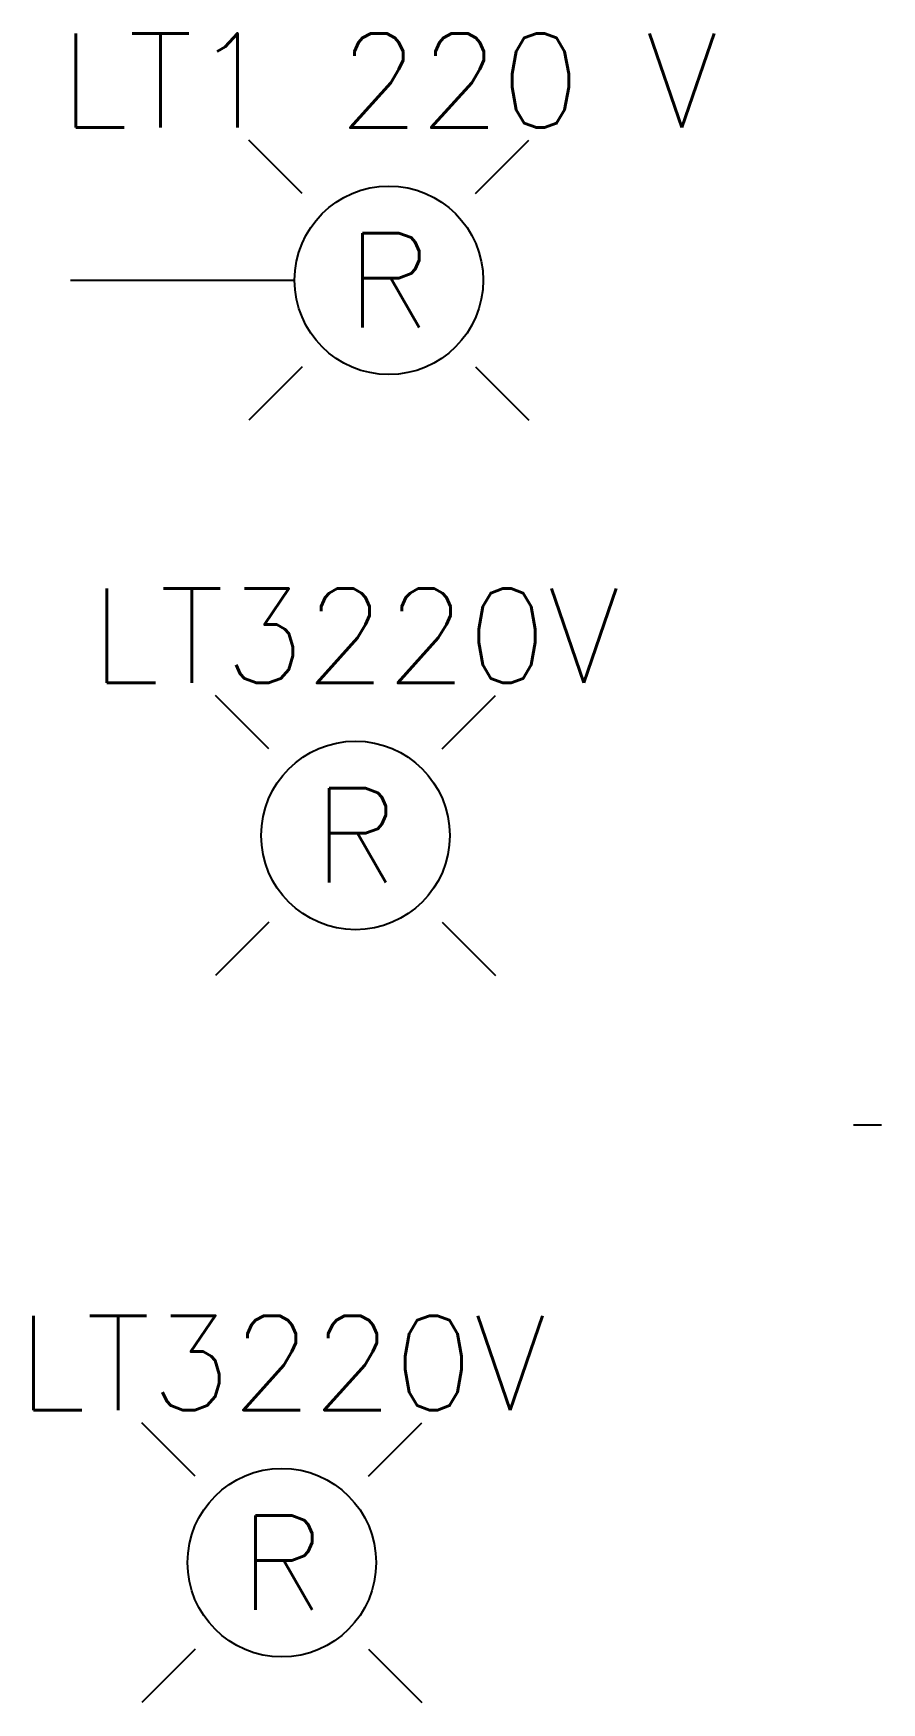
# Model space of a CAD drawing. Header units: inches. Extents: x 49.9 to 104.3, y 75.4 to 155.8.
# Drawn here: x 103.18 to 104.304, y 153.561 to 155.775 of the extents above.
import ezdxf
from ezdxf.enums import TextEntityAlignment as Align

# ---------------------------------------------------------------- set-up
doc = ezdxf.new("R2010")
doc.units = ezdxf.units.IN
doc.header["$MEASUREMENT"] = 0
doc.layers.get('0').update_dxf_attribs({"color": 51})
for name, color, linetype in [('MISC', 7, 'Continuous'), ('SYMS', 7, 'Continuous'), ('TAGS', 150, 'Continuous'), ('WIRES', 7, 'Continuous')]:
    doc.layers.add(name, color=color, linetype=linetype)
doc.styles.add('WD', font='romans.shx')

# ---------------------------------------------------------------- blocks, each defined once
blk = doc.blocks.new('HLT1R')
for p, q in [((-0.1149, 0.1149), (-0.1856, 0.1856)), ((0.1149, 0.1149), (0.1856, 0.1856)), ((-0.1149, -0.1149), (-0.1856, -0.1856)), ((0.1149, -0.1149), (0.1856, -0.1856))]:
    blk.add_line(p, q)
blk.add_circle((0, 0), 0.125)
at = {"style": 'WD', "width": 0.7}
for tag, p in [('INST', (0.0055, 0.5282)), ('LOC', (0.0055, 0.3586))]:
    blk.add_attdef(tag, text='', height=0.125, dxfattribs=at).set_placement(p, align=Align.CENTER)
at = {"style": 'WD'}
blk.add_attdef('TAG1', text='', height=0.125, dxfattribs=at).set_placement((0, 0.2024), align=Align.CENTER)
at = {"style": 'WD', "flags": 9}
blk.add_attdef('FAMILY', text='', height=0.01, dxfattribs=at).set_placement((-0.0053, 0.1606), align=Align.CENTER)
at = {"linetype": 'Continuous', "style": 'WD', "flags": 1}
for tag, p in [('CAT', (0, 0.1403)), ('MFG', (0, 0.1208))]:
    blk.add_attdef(tag, text='', height=0.01, dxfattribs=at).set_placement(p, align=Align.MIDDLE)
at = {"style": 'WD'}
for tag, p, width in [('DESC1', (1.125, 0), 0.9), ('WDTAGALT', (1.125, -0.3125), 0.7)]:
    blk.add_attdef(tag, p, '', height=0.125, dxfattribs=dict(at, width=width))
at = {"linetype": 'Continuous', "style": 'WD', "flags": 9}
blk.add_attdef('ASSYCODE', text='', height=0.01, dxfattribs=at).set_placement((-0.0032, 0.0979), align=Align.CENTER)
at = {"style": 'WD'}
blk.add_attdef('COLOR', text='', height=0.125, dxfattribs=at).set_placement((0, 0), align=Align.MIDDLE)
at = {"style": 'WD', "flags": 1}
for tag, p in [('X4TERM01', (-0.125, 0)), ('X1TERM02', (0.125, 0))]:
    blk.add_attdef(tag, p, '', height=0.0125, dxfattribs=at)
at = {"linetype": 'Continuous', "style": 'WD', "flags": 8}
blk.add_attdef('TERM01', text='', height=0.125, dxfattribs=at).set_placement((-0.175, -0.0314), align=Align.TOP_RIGHT)
blk.add_attdef('TERM02', text='', height=0.125, dxfattribs=at).set_placement((0.175, -0.0314), align=Align.TOP_LEFT)
at = {"style": 'WD', "width": 0.9}
blk.add_attdef('DESC2', text='', height=0.125, dxfattribs=at).set_placement((1.125, -0.0312), align=Align.TOP_LEFT)

msp = doc.modelspace()

# ---------------------------------------------------------------- linework, layer by layer
at = {"layer": 'WIRES'}
for p, q in [((103.2291, 155.4473), (103.5261, 155.4473)), ((104.2669, 154.3276), (104.3044, 154.3276))]:
    msp.add_line(p, q, dxfattribs=at)

# ---------------------------------------------------------------- block references
at = {"layer": 'SYMS'}
ref = msp.add_blockref('HLT1R', (103.6511, 155.4473), dxfattribs=at)
ref.add_attrib('TAG1', 'LT1 220 V', dxfattribs={"layer": 'TAGS', "height": 0.125, "style": 'WD'}).set_placement((103.6511, 155.6497), align=Align.CENTER)
ref.add_attrib('COLOR', 'R', dxfattribs={"layer": 'MISC', "height": 0.125, "style": 'WD'}).set_placement((103.6511, 155.4473), align=Align.MIDDLE)
ref = msp.add_blockref('HLT1R', (103.6068, 154.7112), dxfattribs=at)
ref.add_attrib('TAG1', 'LT3220V', dxfattribs={"layer": 'TAGS', "height": 0.125, "style": 'WD'}).set_placement((103.6068, 154.9135), align=Align.CENTER)
ref.add_attrib('COLOR', 'R', dxfattribs={"layer": 'MISC', "height": 0.125, "style": 'WD'}).set_placement((103.6068, 154.7112), align=Align.MIDDLE)
ref = msp.add_blockref('HLT1R', (103.5092, 153.7469), dxfattribs=at)
ref.add_attrib('TAG1', 'LT3220V', dxfattribs={"layer": 'TAGS', "height": 0.125, "style": 'WD'}).set_placement((103.5092, 153.9493), align=Align.CENTER)
ref.add_attrib('COLOR', 'R', dxfattribs={"layer": 'MISC', "height": 0.125, "style": 'WD'}).set_placement((103.5092, 153.7469), align=Align.MIDDLE)

doc.saveas('drawing.dxf')
